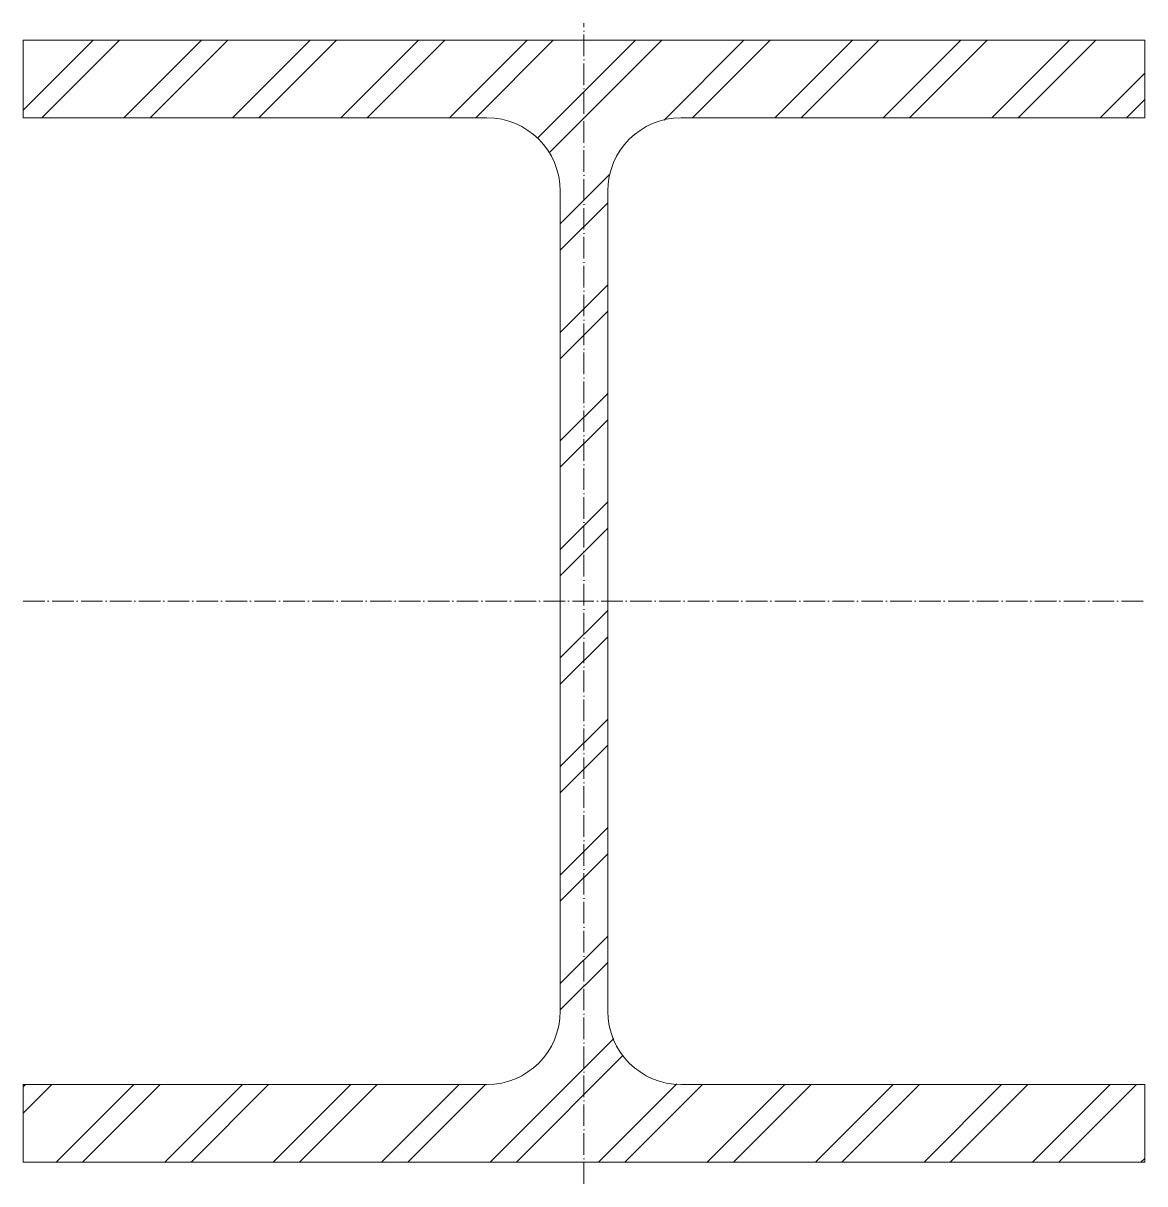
# Model space of a CAD drawing. Header units: metres. Extents: x -130 to 130, y -135 to 134.
import ezdxf

# ---------------------------------------------------------------- set-up
doc = ezdxf.new("R2010")
doc.units = ezdxf.units.M
doc.linetypes.add('MV_hartlijn_staal', pattern=[6.6, 5, -0.8, 0, -0.8])
doc.layers.add('A-DETL-GENF', color=92, linetype='Continuous', lineweight=18)

# ---------------------------------------------------------------- blocks, each defined once
blk = doc.blocks.new('28 Staalprofielen DIN_DIE_DILl 2d - DIN26-4447778-00_0 Basismaterialen')
at = {"layer": 'A-DETL-GENF', "lineweight": 13}
h = blk.add_hatch(dxfattribs=at)
h.set_pattern_fill('FP_559', color=256, style=0, pattern_type=2)
h.set_pattern_definition([(225, (429.731, -388.656), (12.57236, -12.57236), []), (225, (429.731, -407.706), (12.57236, -12.57236), [])])
h.paths.add_polyline_path([(130, 130), (-130, 130), (-130, 112), (-22.5, 112), (-18.1, 111.42), (-14, 109.72), (-10.48, 107.02), (-7.78, 103.5), (-6.08, 99.4), (-5.5, 95), (-5.5, -95), (-6.08, -99.4), (-7.78, -103.5), (-10.48, -107.02), (-14, -109.72), (-18.1, -111.42), (-22.5, -112), (-130, -112), (-130, -130), (130, -130), (130, -112), (22.5, -112), (18.1, -111.42), (14, -109.72), (10.48, -107.02), (7.78, -103.5), (6.08, -99.4), (5.5, -95), (5.5, 95), (6.08, 99.4), (7.78, 103.5), (10.48, 107.02), (14, 109.72), (18.1, 111.42), (22.5, 112), (130, 112)])
at = {"layer": 'A-DETL-GENF', "linetype": 'MV_hartlijn_staal', "lineweight": 13}
for p, q in [((0, -135), (0, 133.92)), ((-130, 0), (130, 0))]:
    blk.add_line(p, q, dxfattribs=at)
at = {"layer": 'A-DETL-GENF'}
for p, q in [((130, 130), (-130, 130)), ((-130, 130), (-130, 112)), ((130, 130), (-130, 130)), ((-130, 130), (-130, 112)), ((130, 112), (130, 130)), ((130, 130), (130, 112)), ((-130, 112), (-22.5, 112)), ((-130, 112), (-22.5, 112)), ((22.5, 112), (130, 112)), ((130, 112), (22.5, 112)), ((-5.5, 95), (-5.5, -95)), ((-5.5, -95), (-5.5, 95)), ((5.5, -95), (5.5, 95)), ((5.5, -95), (5.5, 95)), ((-22.5, -112), (-130, -112)), ((-130, -112), (-130, -130)), ((-130, -130), (-130, -112)), ((-130, -112), (-22.5, -112)), ((130, -112), (22.5, -112)), ((130, -112), (22.5, -112)), ((130, -130), (130, -112)), ((130, -130), (130, -112)), ((-130, -130), (130, -130)), ((130, -130), (-130, -130))]:
    blk.add_line(p, q, dxfattribs=at)
for centre, start, end in [((-22.5, 95), 360, 90), ((-22.5, 95), 360, 90), ((22.5, 95), 90, 180), ((22.5, 95), 90, 180), ((-22.5, -95), 270, 360), ((-22.5, -95), 270, 0), ((22.5, -95), 180, 270), ((22.5, -95), 180, 270)]:
    blk.add_arc(centre, 17, start, end, dxfattribs=at)

msp = doc.modelspace()

# ---------------------------------------------------------------- block references
msp.add_blockref('28 Staalprofielen DIN_DIE_DILl 2d - DIN26-4447778-00_0 Basismaterialen', (0, 0))

doc.saveas('drawing.dxf')
